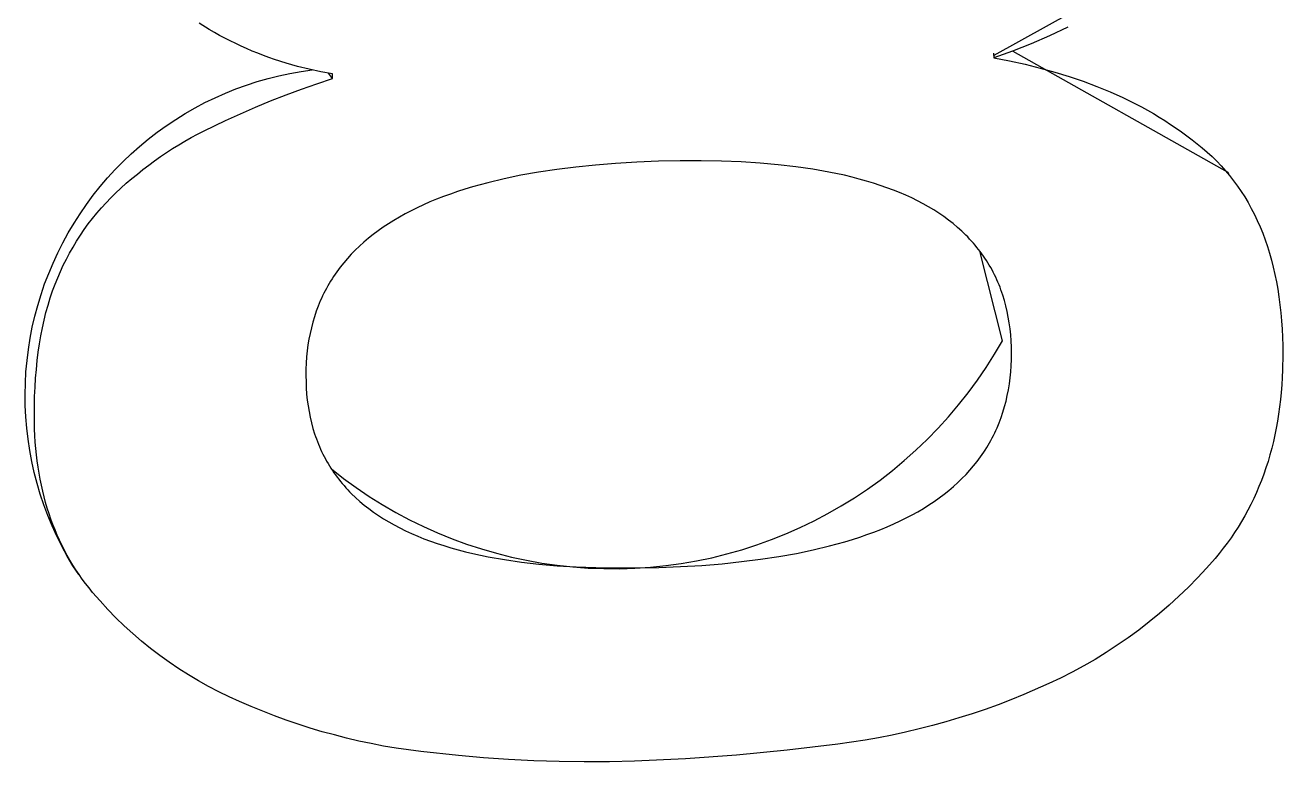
# Model space of a CAD drawing. Header units: millimetres. Extents: x -665 to 1920, y -373 to 1434.
# Drawn here: x 11.213 to 12.742, y 319.517 to 320.412 of the extents above; entities that cross this region are included whole.
import ezdxf

# ---------------------------------------------------------------- set-up
doc = ezdxf.new("R2010")
doc.units = ezdxf.units.MM
doc.header["$MEASUREMENT"] = 0
doc.layers.add('Utwórz2D linie widoczne', color=7, linetype='Continuous', true_color=0x000000)

msp = doc.modelspace()

# ---------------------------------------------------------------- linework, layer by layer
at = {"layer": 'Utwórz2D linie widoczne'}
for p, q in [((12.6006, 320.4918), (12.3905, 320.3752)), ((11.437, 320.4069), (11.4246, 320.4146)), ((12.4805, 320.4094), (12.4585, 320.399)), ((11.4433, 320.4032), (11.437, 320.4069)), ((11.4496, 320.3996), (11.4433, 320.4032)), ((11.4561, 320.3962), (11.4496, 320.3996)), ((11.4626, 320.3928), (11.4561, 320.3962)), ((12.4585, 320.399), (12.4361, 320.3893)), ((11.4692, 320.3896), (11.4626, 320.3928)), ((11.4758, 320.3865), (11.4692, 320.3896)), ((11.4824, 320.3835), (11.4758, 320.3865)), ((11.4892, 320.3806), (11.4824, 320.3835)), ((11.4959, 320.3778), (11.4892, 320.3806)), ((12.4135, 320.3804), (12.3905, 320.3722)), ((12.4361, 320.3893), (12.4135, 320.3804)), ((12.4138, 320.3806), (12.6744, 320.2339)), ((11.5028, 320.3751), (11.4959, 320.3778)), ((11.5096, 320.3726), (11.5028, 320.3751)), ((11.5165, 320.3702), (11.5096, 320.3726)), ((11.5304, 320.3658), (11.5165, 320.3702)), ((11.5444, 320.3618), (11.5304, 320.3658)), ((12.3905, 320.3752), (12.3905, 320.3781)), ((12.3905, 320.3752), (12.3905, 320.3722)), ((12.3905, 320.3722), (12.4098, 320.3686)), ((12.4098, 320.3686), (12.4286, 320.3645)), ((12.4286, 320.3645), (12.447, 320.3599)), ((11.5084, 320.3472), (11.5217, 320.3505)), ((11.5217, 320.3505), (11.5351, 320.3534)), ((11.5351, 320.3534), (11.5486, 320.3558)), ((11.5585, 320.3584), (11.5444, 320.3618)), ((11.5486, 320.3558), (11.5621, 320.3578)), ((11.5727, 320.3554), (11.5585, 320.3584)), ((11.5868, 320.353), (11.5727, 320.3554)), ((11.5868, 320.3471), (11.582, 320.3538)), ((11.5868, 320.3471), (11.5868, 320.353)), ((12.447, 320.3599), (12.4649, 320.355)), ((12.4649, 320.355), (12.4824, 320.3496)), ((12.4824, 320.3496), (12.4994, 320.3439)), ((11.4567, 320.3294), (11.4694, 320.3345)), ((11.4694, 320.3345), (11.4822, 320.3392)), ((11.4822, 320.3392), (11.4953, 320.3434)), ((11.4953, 320.3434), (11.5084, 320.3472)), ((11.5303, 320.3272), (11.549, 320.3342)), ((11.549, 320.3342), (11.5679, 320.3408)), ((11.5679, 320.3408), (11.5868, 320.3471)), ((12.4994, 320.3439), (12.5159, 320.3377)), ((12.5159, 320.3377), (12.532, 320.331)), ((11.4197, 320.3115), (11.4318, 320.3179)), ((11.4318, 320.3179), (11.4442, 320.3238)), ((11.4442, 320.3238), (11.4567, 320.3294)), ((11.4932, 320.3123), (11.5116, 320.3199)), ((11.5116, 320.3199), (11.5303, 320.3272)), ((12.532, 320.331), (12.5476, 320.324)), ((12.5476, 320.324), (12.5628, 320.3165)), ((11.3962, 320.2975), (11.4079, 320.3047)), ((11.4079, 320.3047), (11.4197, 320.3115)), ((11.4566, 320.2961), (11.4748, 320.3043)), ((11.4748, 320.3043), (11.4932, 320.3123)), ((12.5628, 320.3165), (12.5702, 320.3126)), ((12.5702, 320.3126), (12.5775, 320.3086)), ((12.5775, 320.3086), (12.5846, 320.3045)), ((12.5846, 320.3045), (12.5917, 320.3003)), ((11.3737, 320.2819), (11.3848, 320.2899)), ((11.3848, 320.2899), (11.3962, 320.2975)), ((11.4307, 320.2836), (11.4566, 320.2961)), ((12.5917, 320.3003), (12.5986, 320.296)), ((12.5986, 320.296), (12.6055, 320.2915)), ((12.6055, 320.2915), (12.6122, 320.287)), ((12.6122, 320.287), (12.6188, 320.2824)), ((11.3523, 320.2648), (11.3629, 320.2735)), ((11.3629, 320.2735), (11.3737, 320.2819)), ((11.4075, 320.2711), (11.4152, 320.2754)), ((11.4152, 320.2754), (11.4229, 320.2796)), ((11.4229, 320.2796), (11.4307, 320.2836)), ((12.6188, 320.2824), (12.6253, 320.2776)), ((12.6253, 320.2776), (12.6316, 320.2728)), ((12.6316, 320.2728), (12.6379, 320.2678)), ((11.3421, 320.2557), (11.3523, 320.2648)), ((11.3778, 320.2523), (11.3851, 320.2572)), ((11.3851, 320.2572), (11.3925, 320.262)), ((11.3925, 320.262), (11.4, 320.2666)), ((11.4, 320.2666), (11.4075, 320.2711)), ((12.6379, 320.2678), (12.644, 320.2628)), ((12.644, 320.2628), (12.6501, 320.2576)), ((12.6501, 320.2576), (12.6559, 320.2523)), ((11.3226, 320.2365), (11.3322, 320.2462)), ((11.3322, 320.2462), (11.3421, 320.2557)), ((11.3564, 320.2367), (11.3634, 320.2421)), ((11.3634, 320.2421), (11.3705, 320.2473)), ((11.3705, 320.2473), (11.3778, 320.2523)), ((11.9063, 320.2421), (11.8824, 320.2397)), ((11.931, 320.2441), (11.9063, 320.2421)), ((11.9566, 320.2456), (11.931, 320.2441)), ((11.983, 320.2467), (11.9566, 320.2456)), ((12.0094, 320.2472), (11.983, 320.2467)), ((12.0349, 320.2473), (12.0094, 320.2472)), ((12.0596, 320.2469), (12.0349, 320.2473)), ((12.0835, 320.246), (12.0596, 320.2469)), ((12.1065, 320.2445), (12.0835, 320.246)), ((12.1287, 320.2425), (12.1065, 320.2445)), ((12.1501, 320.2401), (12.1287, 320.2425)), ((12.6559, 320.2523), (12.6616, 320.2468)), ((12.6616, 320.2468), (12.667, 320.2411)), ((12.667, 320.2411), (12.6723, 320.2352)), ((11.3045, 320.216), (11.3134, 320.2264)), ((11.3134, 320.2264), (11.3226, 320.2365)), ((11.3361, 320.2199), (11.3428, 320.2256)), ((11.3428, 320.2256), (11.3496, 320.2312)), ((11.3496, 320.2312), (11.3564, 320.2367)), ((11.8158, 320.2296), (11.7953, 320.2254)), ((11.8372, 320.2334), (11.8158, 320.2296)), ((11.8594, 320.2368), (11.8372, 320.2334)), ((11.8824, 320.2397), (11.8594, 320.2368)), ((12.1706, 320.2371), (12.1501, 320.2401)), ((12.1903, 320.2336), (12.1706, 320.2371)), ((12.2092, 320.2296), (12.1903, 320.2336)), ((12.2183, 320.2275), (12.2092, 320.2296)), ((12.2272, 320.2251), (12.2183, 320.2275)), ((12.6723, 320.2352), (12.6773, 320.2292)), ((12.6744, 320.2339), (12.6759, 320.2318)), ((12.6773, 320.2292), (12.6822, 320.223)), ((11.2959, 320.2053), (11.3045, 320.216)), ((11.3232, 320.2081), (11.3296, 320.2141)), ((11.3296, 320.2141), (11.3361, 320.2199)), ((11.7477, 320.2127), (11.7388, 320.2098)), ((11.7568, 320.2155), (11.7477, 320.2127)), ((11.7756, 320.2206), (11.7568, 320.2155)), ((11.7953, 320.2254), (11.7756, 320.2206)), ((12.2359, 320.2227), (12.2272, 320.2251)), ((12.2444, 320.2201), (12.2359, 320.2227)), ((12.2526, 320.2174), (12.2444, 320.2201)), ((12.2607, 320.2146), (12.2526, 320.2174)), ((12.2686, 320.2117), (12.2607, 320.2146)), ((12.2762, 320.2086), (12.2686, 320.2117)), ((12.6822, 320.223), (12.6869, 320.2166)), ((12.6869, 320.2166), (12.6914, 320.21)), ((11.2878, 320.1943), (11.2959, 320.2053)), ((11.3059, 320.19), (11.3115, 320.1962)), ((11.3115, 320.1962), (11.3173, 320.2022)), ((11.3173, 320.2022), (11.3232, 320.2081)), ((11.7053, 320.1972), (11.6974, 320.1938)), ((11.7134, 320.2005), (11.7053, 320.1972)), ((11.7216, 320.2038), (11.7134, 320.2005)), ((11.7301, 320.2069), (11.7216, 320.2038)), ((11.7388, 320.2098), (11.7301, 320.2069)), ((12.2836, 320.2054), (12.2762, 320.2086)), ((12.2909, 320.2021), (12.2836, 320.2054)), ((12.2979, 320.1986), (12.2909, 320.2021)), ((12.3047, 320.195), (12.2979, 320.1986)), ((12.3113, 320.1913), (12.3047, 320.195)), ((12.6914, 320.21), (12.6957, 320.2033)), ((12.6957, 320.2033), (12.6998, 320.1964)), ((12.6998, 320.1964), (12.7037, 320.1893)), ((11.2726, 320.1715), (11.28, 320.183)), ((11.28, 320.183), (11.2878, 320.1943)), ((11.2951, 320.1772), (11.3004, 320.1837)), ((11.3004, 320.1837), (11.3059, 320.19)), ((11.6752, 320.1828), (11.6682, 320.1789)), ((11.6824, 320.1866), (11.6752, 320.1828)), ((11.6898, 320.1902), (11.6824, 320.1866)), ((11.6974, 320.1938), (11.6898, 320.1902)), ((12.3177, 320.1875), (12.3113, 320.1913)), ((12.3239, 320.1835), (12.3177, 320.1875)), ((12.3299, 320.1794), (12.3239, 320.1835)), ((12.7037, 320.1893), (12.7075, 320.1821)), ((12.7075, 320.1821), (12.711, 320.1747)), ((11.2656, 320.1597), (11.2726, 320.1715)), ((11.2851, 320.1637), (11.29, 320.1705)), ((11.29, 320.1705), (11.2951, 320.1772)), ((11.6484, 320.1665), (11.6422, 320.1622)), ((11.6548, 320.1707), (11.6484, 320.1665)), ((11.6614, 320.1749), (11.6548, 320.1707)), ((11.6682, 320.1789), (11.6614, 320.1749)), ((12.3356, 320.1752), (12.3299, 320.1794)), ((12.3412, 320.1709), (12.3356, 320.1752)), ((12.3465, 320.1664), (12.3412, 320.1709)), ((12.3517, 320.1618), (12.3465, 320.1664)), ((12.711, 320.1747), (12.7143, 320.1671)), ((12.7143, 320.1671), (12.7175, 320.1594)), ((11.259, 320.1477), (11.2656, 320.1597)), ((11.2714, 320.1425), (11.2758, 320.1497)), ((11.2758, 320.1497), (11.2803, 320.1567)), ((11.2803, 320.1567), (11.2851, 320.1637)), ((11.6305, 320.1531), (11.625, 320.1484)), ((11.6363, 320.1577), (11.6305, 320.1531)), ((11.6422, 320.1622), (11.6363, 320.1577)), ((12.3566, 320.1571), (12.3517, 320.1618)), ((12.359, 320.1547), (12.3566, 320.1571)), ((12.3613, 320.1522), (12.359, 320.1547)), ((12.3636, 320.1497), (12.3613, 320.1522)), ((12.3658, 320.1472), (12.3636, 320.1497)), ((12.7175, 320.1594), (12.7204, 320.1514)), ((12.7204, 320.1514), (12.7232, 320.1433)), ((11.2471, 320.123), (11.2529, 320.1355)), ((11.2529, 320.1355), (11.259, 320.1477)), ((11.2634, 320.1278), (11.2673, 320.1352)), ((11.2673, 320.1352), (11.2714, 320.1425)), ((11.6145, 320.1387), (11.6096, 320.1337)), ((11.6196, 320.1436), (11.6145, 320.1387)), ((11.625, 320.1484), (11.6196, 320.1436)), ((12.368, 320.1447), (12.3658, 320.1472)), ((12.3701, 320.1421), (12.368, 320.1447)), ((12.3722, 320.1395), (12.3701, 320.1421)), ((12.3742, 320.1369), (12.3722, 320.1395)), ((12.4011, 320.0286), (12.3741, 320.1357)), ((12.3762, 320.1342), (12.3742, 320.1369)), ((12.3781, 320.1315), (12.3762, 320.1342)), ((12.7232, 320.1433), (12.7258, 320.1351)), ((12.7258, 320.1351), (12.7282, 320.1266)), ((11.2418, 320.1104), (11.2471, 320.123)), ((11.2561, 320.1127), (11.2596, 320.1203)), ((11.2596, 320.1203), (11.2634, 320.1278)), ((11.6004, 320.1232), (11.5961, 320.1179)), ((11.6049, 320.1285), (11.6004, 320.1232)), ((11.6096, 320.1337), (11.6049, 320.1285)), ((12.3799, 320.1288), (12.3781, 320.1315)), ((12.3818, 320.126), (12.3799, 320.1288)), ((12.3835, 320.1233), (12.3818, 320.126)), ((12.3852, 320.1204), (12.3835, 320.1233)), ((12.3869, 320.1176), (12.3852, 320.1204)), ((12.7282, 320.1266), (12.7304, 320.118)), ((11.2369, 320.0976), (11.2418, 320.1104)), ((11.2498, 320.0973), (11.2528, 320.105)), ((11.2528, 320.105), (11.2561, 320.1127)), ((11.5863, 320.1039), (11.5845, 320.1011)), ((11.5882, 320.1068), (11.5863, 320.1039)), ((11.592, 320.1124), (11.5882, 320.1068)), ((11.5961, 320.1179), (11.592, 320.1124)), ((12.3885, 320.1147), (12.3869, 320.1176)), ((12.39, 320.1118), (12.3885, 320.1147)), ((12.3915, 320.1088), (12.39, 320.1118)), ((12.393, 320.1058), (12.3915, 320.1088)), ((12.3943, 320.1028), (12.393, 320.1058)), ((12.7304, 320.118), (12.7324, 320.1092)), ((12.7324, 320.1092), (12.7342, 320.1003)), ((11.2325, 320.0847), (11.2369, 320.0976)), ((11.2437, 320.0806), (11.2466, 320.0891)), ((11.2466, 320.0891), (11.2498, 320.0973)), ((11.5778, 320.0893), (11.5763, 320.0863)), ((11.5794, 320.0923), (11.5778, 320.0893)), ((11.5811, 320.0952), (11.5794, 320.0923)), ((11.5828, 320.0982), (11.5811, 320.0952)), ((11.5845, 320.1011), (11.5828, 320.0982)), ((12.3957, 320.0998), (12.3943, 320.1028)), ((12.397, 320.0967), (12.3957, 320.0998)), ((12.3982, 320.0936), (12.397, 320.0967)), ((12.3994, 320.0904), (12.3982, 320.0936)), ((12.4005, 320.0873), (12.3994, 320.0904)), ((12.7342, 320.1003), (12.7358, 320.0911)), ((12.7358, 320.0911), (12.7373, 320.0818)), ((11.2285, 320.0716), (11.2325, 320.0847)), ((11.241, 320.0719), (11.2437, 320.0806)), ((11.572, 320.077), (11.5694, 320.0708)), ((11.5734, 320.0801), (11.572, 320.077)), ((11.5748, 320.0832), (11.5734, 320.0801)), ((11.5763, 320.0863), (11.5748, 320.0832)), ((12.4016, 320.0841), (12.4005, 320.0873)), ((12.4036, 320.0776), (12.4016, 320.0841)), ((12.4054, 320.0709), (12.4036, 320.0776)), ((12.7373, 320.0818), (12.7385, 320.0724)), ((11.2219, 320.045), (11.225, 320.0584)), ((11.225, 320.0584), (11.2285, 320.0716)), ((11.2362, 320.0538), (11.2385, 320.063)), ((11.2385, 320.063), (11.241, 320.0719)), ((11.5648, 320.0578), (11.5628, 320.0512)), ((11.567, 320.0644), (11.5648, 320.0578)), ((11.5694, 320.0708), (11.567, 320.0644)), ((12.407, 320.0642), (12.4054, 320.0709)), ((12.4083, 320.0573), (12.407, 320.0642)), ((12.7385, 320.0724), (12.7396, 320.0627)), ((12.7396, 320.0627), (12.7404, 320.0529)), ((11.2193, 320.0316), (11.2219, 320.045)), ((11.2323, 320.0348), (11.2342, 320.0444)), ((11.2342, 320.0444), (11.2362, 320.0538)), ((11.5611, 320.0445), (11.5595, 320.0376)), ((11.5628, 320.0512), (11.5611, 320.0445)), ((12.4095, 320.0503), (12.4083, 320.0573)), ((12.4104, 320.0431), (12.4095, 320.0503)), ((12.4112, 320.0359), (12.4104, 320.0431)), ((12.7404, 320.0529), (12.7411, 320.0429)), ((12.7411, 320.0429), (12.7416, 320.0328)), ((11.2172, 320.0181), (11.2193, 320.0316)), ((11.2306, 320.0249), (11.2323, 320.0348)), ((11.5582, 320.0306), (11.557, 320.0236)), ((11.5595, 320.0376), (11.5582, 320.0306)), ((12.3915, 320.0123), (12.4011, 320.0286)), ((12.4117, 320.0285), (12.4112, 320.0359)), ((12.412, 320.021), (12.4117, 320.0285)), ((12.7416, 320.0328), (12.7419, 320.0225)), ((11.2155, 320.0045), (11.2172, 320.0181)), ((11.2278, 320.0045), (11.2291, 320.0148)), ((11.2291, 320.0148), (11.2306, 320.0249)), ((11.5561, 320.0164), (11.5554, 320.009)), ((11.557, 320.0236), (11.5561, 320.0164)), ((12.3814, 319.9963), (12.3915, 320.0123)), ((12.4122, 320.0133), (12.412, 320.021)), ((12.4121, 320.0057), (12.4122, 320.0133)), ((12.742, 320.012), (12.7417, 319.9932)), ((12.7419, 320.0225), (12.742, 320.012)), ((11.2142, 319.9908), (11.2155, 320.0045)), ((11.2268, 319.9939), (11.2278, 320.0045)), ((11.5548, 320.0016), (11.5545, 319.9941)), ((11.5554, 320.009), (11.5548, 320.0016)), ((12.3708, 319.9807), (12.3814, 319.9963)), ((12.4112, 319.9907), (12.4118, 319.9981)), ((12.4118, 319.9981), (12.4121, 320.0057)), ((11.2135, 319.9772), (11.2142, 319.9908)), ((11.2252, 319.9721), (11.2259, 319.9831)), ((11.2259, 319.9831), (11.2268, 319.9939)), ((11.5545, 319.9941), (11.5544, 319.9864)), ((11.5544, 319.9864), (11.5546, 319.9788)), ((12.4096, 319.9762), (12.4105, 319.9834)), ((12.4105, 319.9834), (12.4112, 319.9907)), ((12.7413, 319.984), (12.7408, 319.9749)), ((12.7417, 319.9932), (12.7413, 319.984)), ((11.2132, 319.9635), (11.2135, 319.9772)), ((11.2247, 319.9608), (11.2252, 319.9721)), ((11.5546, 319.9788), (11.5549, 319.9713)), ((11.5549, 319.9713), (11.5554, 319.9639)), ((12.3596, 319.9655), (12.3708, 319.9807)), ((12.4071, 319.9622), (12.4084, 319.9692)), ((12.4084, 319.9692), (12.4096, 319.9762)), ((12.7401, 319.9659), (12.7392, 319.9571)), ((12.7408, 319.9749), (12.7401, 319.9659)), ((11.2134, 319.9498), (11.2132, 319.9635)), ((11.2244, 319.9375), (11.2247, 319.9608)), ((11.5554, 319.9639), (11.5562, 319.9566)), ((11.5562, 319.9566), (11.5571, 319.9495)), ((12.3356, 319.9362), (12.3479, 319.9506)), ((12.3479, 319.9506), (12.3596, 319.9655)), ((12.4038, 319.9486), (12.4055, 319.9553)), ((12.4055, 319.9553), (12.4071, 319.9622)), ((12.7392, 319.9571), (12.7381, 319.9483)), ((11.214, 319.9361), (11.2134, 319.9498)), ((11.2152, 319.9225), (11.214, 319.9361)), ((11.2247, 319.9214), (11.2244, 319.9375)), ((11.5571, 319.9495), (11.5583, 319.9425)), ((11.5583, 319.9425), (11.5596, 319.9356)), ((11.5596, 319.9356), (11.5612, 319.9289)), ((12.3229, 319.9223), (12.3356, 319.9362)), ((12.3972, 319.9291), (12.3996, 319.9355)), ((12.3996, 319.9355), (12.4018, 319.942)), ((12.4018, 319.942), (12.4038, 319.9486)), ((12.7369, 319.9396), (12.7356, 319.9311)), ((12.7381, 319.9483), (12.7369, 319.9396)), ((11.2168, 319.9089), (11.2152, 319.9225)), ((11.225, 319.9134), (11.2247, 319.9214)), ((11.5612, 319.9289), (11.563, 319.9222)), ((11.563, 319.9222), (11.565, 319.9157)), ((12.3097, 319.9087), (12.3229, 319.9223)), ((12.3918, 319.9166), (12.3932, 319.9197)), ((12.3932, 319.9197), (12.3946, 319.9228)), ((12.3946, 319.9228), (12.3972, 319.9291)), ((12.734, 319.9226), (12.7324, 319.9143)), ((12.7356, 319.9311), (12.734, 319.9226)), ((11.2188, 319.8954), (11.2168, 319.9089)), ((11.2255, 319.9056), (11.225, 319.9134)), ((11.2262, 319.8978), (11.2255, 319.9056)), ((11.565, 319.9157), (11.5661, 319.9125)), ((11.5661, 319.9125), (11.5672, 319.9094)), ((11.5672, 319.9094), (11.5684, 319.9062)), ((11.5684, 319.9062), (11.5696, 319.9031)), ((12.296, 319.8957), (12.3097, 319.9087)), ((12.3838, 319.9017), (12.3855, 319.9046)), ((12.3855, 319.9046), (12.3871, 319.9076)), ((12.3871, 319.9076), (12.3887, 319.9106)), ((12.3887, 319.9106), (12.3903, 319.9136)), ((12.3903, 319.9136), (12.3918, 319.9166)), ((12.7305, 319.9061), (12.7285, 319.898)), ((12.7324, 319.9143), (12.7305, 319.9061)), ((11.2213, 319.8819), (11.2188, 319.8954)), ((11.2269, 319.8902), (11.2262, 319.8978)), ((11.2278, 319.8826), (11.2269, 319.8902)), ((11.5696, 319.9031), (11.5709, 319.9001)), ((11.5709, 319.9001), (11.5723, 319.897)), ((11.5723, 319.897), (11.5736, 319.894)), ((11.5736, 319.894), (11.5751, 319.891)), ((11.5751, 319.891), (11.5766, 319.8881)), ((12.2819, 319.8831), (12.296, 319.8957)), ((12.3745, 319.8875), (12.3784, 319.8931)), ((12.3784, 319.8931), (12.3802, 319.8959)), ((12.3802, 319.8959), (12.382, 319.8988)), ((12.382, 319.8988), (12.3838, 319.9017)), ((12.7263, 319.8899), (12.724, 319.882)), ((12.7285, 319.898), (12.7263, 319.8899)), ((11.2243, 319.8685), (11.2213, 319.8819)), ((11.2289, 319.8751), (11.2278, 319.8826)), ((11.2301, 319.8677), (11.2289, 319.8751)), ((11.5766, 319.8881), (11.5781, 319.8852)), ((11.5781, 319.8852), (11.5797, 319.8823)), ((11.5797, 319.8823), (11.5814, 319.8794)), ((11.5814, 319.8794), (11.5831, 319.8766)), ((11.5831, 319.8766), (11.5848, 319.8738)), ((12.2674, 319.871), (12.2819, 319.8831)), ((12.3617, 319.8714), (12.3661, 319.8766)), ((12.3661, 319.8766), (12.3704, 319.882)), ((12.3704, 319.882), (12.3745, 319.8875)), ((12.7215, 319.8742), (12.7188, 319.8666)), ((12.724, 319.882), (12.7215, 319.8742)), ((11.2278, 319.8553), (11.2243, 319.8685)), ((11.2314, 319.8604), (11.2301, 319.8677)), ((11.2329, 319.8532), (11.2314, 319.8604)), ((11.5848, 319.8738), (11.5866, 319.871)), ((11.5855, 319.873), (11.6003, 319.8614)), ((11.5866, 319.871), (11.5885, 319.8683)), ((11.5885, 319.8683), (11.5904, 319.8656)), ((11.5904, 319.8656), (11.5924, 319.863)), ((11.5924, 319.863), (11.5944, 319.8603)), ((11.5944, 319.8603), (11.5965, 319.8577)), ((11.6003, 319.8614), (11.6156, 319.8502)), ((12.2371, 319.8484), (12.2524, 319.8594)), ((12.2524, 319.8594), (12.2674, 319.871)), ((12.3469, 319.8563), (12.352, 319.8612)), ((12.352, 319.8612), (12.3569, 319.8662)), ((12.3569, 319.8662), (12.3617, 319.8714)), ((12.716, 319.859), (12.713, 319.8515)), ((12.7188, 319.8666), (12.716, 319.859)), ((11.2316, 319.8422), (11.2278, 319.8553)), ((11.2345, 319.8461), (11.2329, 319.8532)), ((11.2362, 319.8391), (11.2345, 319.8461)), ((11.5965, 319.8577), (11.5986, 319.8552)), ((11.5986, 319.8552), (11.6008, 319.8526)), ((11.6008, 319.8526), (11.603, 319.8501)), ((11.603, 319.8501), (11.6053, 319.8477)), ((11.6053, 319.8477), (11.6076, 319.8452)), ((11.6076, 319.8452), (11.61, 319.8428)), ((11.6156, 319.8502), (11.6313, 319.8396)), ((12.2214, 319.8379), (12.2371, 319.8484)), ((12.3303, 319.8422), (12.336, 319.8468)), ((12.336, 319.8468), (12.3416, 319.8515)), ((12.3416, 319.8515), (12.3469, 319.8563)), ((12.7099, 319.8442), (12.7066, 319.8369)), ((12.713, 319.8515), (12.7099, 319.8442)), ((11.236, 319.8292), (11.2316, 319.8422)), ((11.2408, 319.8163), (11.236, 319.8292)), ((11.2381, 319.8321), (11.2362, 319.8391)), ((11.2401, 319.8253), (11.2381, 319.8321)), ((11.61, 319.8428), (11.6149, 319.8381)), ((11.6149, 319.8381), (11.6201, 319.8335)), ((11.6201, 319.8335), (11.6254, 319.829)), ((11.6254, 319.829), (11.631, 319.8247)), ((11.6313, 319.8396), (11.6473, 319.8296)), ((11.6473, 319.8296), (11.6637, 319.8201)), ((12.2053, 319.828), (12.2214, 319.8379)), ((12.3052, 319.825), (12.3118, 319.8292)), ((12.3118, 319.8292), (12.3181, 319.8334)), ((12.3181, 319.8334), (12.3243, 319.8378)), ((12.3243, 319.8378), (12.3303, 319.8422)), ((12.7031, 319.8298), (12.6995, 319.8227)), ((12.7066, 319.8369), (12.7031, 319.8298)), ((11.2422, 319.8185), (11.2401, 319.8253)), ((11.246, 319.8037), (11.2408, 319.8163)), ((11.2445, 319.8119), (11.2422, 319.8185)), ((11.631, 319.8247), (11.6367, 319.8205)), ((11.6367, 319.8205), (11.6427, 319.8164)), ((11.6427, 319.8164), (11.6489, 319.8124)), ((11.6637, 319.8201), (11.6803, 319.8112)), ((12.1721, 319.8098), (12.1889, 319.8186)), ((12.1889, 319.8186), (12.2053, 319.828)), ((12.2767, 319.8097), (12.2841, 319.8134)), ((12.2841, 319.8134), (12.2914, 319.8171)), ((12.2914, 319.8171), (12.2984, 319.821)), ((12.2984, 319.821), (12.3052, 319.825)), ((12.6957, 319.8158), (12.6918, 319.809)), ((12.6995, 319.8227), (12.6957, 319.8158)), ((11.2469, 319.8053), (11.2445, 319.8119)), ((11.2516, 319.7912), (11.246, 319.8037)), ((11.2495, 319.7988), (11.2469, 319.8053)), ((11.2522, 319.7924), (11.2495, 319.7988)), ((11.6489, 319.8124), (11.6553, 319.8086)), ((11.6553, 319.8086), (11.6619, 319.8049)), ((11.6619, 319.8049), (11.6687, 319.8013)), ((11.6687, 319.8013), (11.6757, 319.7978)), ((11.6757, 319.7978), (11.6829, 319.7945)), ((11.6803, 319.8112), (11.6973, 319.8029)), ((11.6973, 319.8029), (11.7146, 319.7952)), ((12.1378, 319.794), (12.1551, 319.8016)), ((12.1551, 319.8016), (12.1721, 319.8098)), ((12.2449, 319.7962), (12.2532, 319.7994)), ((12.2532, 319.7994), (12.2612, 319.8027)), ((12.2612, 319.8027), (12.2691, 319.8061)), ((12.2691, 319.8061), (12.2767, 319.8097)), ((12.6877, 319.8022), (12.6834, 319.7956)), ((12.6918, 319.809), (12.6877, 319.8022)), ((11.2577, 319.779), (11.2516, 319.7912)), ((11.255, 319.7862), (11.2522, 319.7924)), ((11.258, 319.78), (11.255, 319.7862)), ((11.6829, 319.7945), (11.6904, 319.7913)), ((11.6904, 319.7913), (11.698, 319.7882)), ((11.698, 319.7882), (11.7059, 319.7853)), ((11.7059, 319.7853), (11.7139, 319.7825)), ((11.7139, 319.7825), (11.7222, 319.7798)), ((11.7146, 319.7952), (11.7321, 319.7881)), ((11.7321, 319.7881), (11.7498, 319.7816)), ((12.1025, 319.7806), (12.1203, 319.787)), ((12.1203, 319.787), (12.1378, 319.794)), ((12.1909, 319.7793), (12.2097, 319.7845)), ((12.2097, 319.7845), (12.2188, 319.7872)), ((12.2188, 319.7872), (12.2277, 319.7901)), ((12.2277, 319.7901), (12.2364, 319.7931)), ((12.2364, 319.7931), (12.2449, 319.7962)), ((12.6744, 319.7827), (12.6696, 319.7765)), ((12.679, 319.7891), (12.6744, 319.7827)), ((12.6834, 319.7956), (12.679, 319.7891)), ((11.2642, 319.7669), (11.2577, 319.779)), ((11.2611, 319.7738), (11.258, 319.78)), ((11.2643, 319.7678), (11.2611, 319.7738)), ((11.2711, 319.7551), (11.2642, 319.7669)), ((11.2677, 319.7619), (11.2643, 319.7678)), ((11.7222, 319.7798), (11.7307, 319.7772)), ((11.7307, 319.7772), (11.7394, 319.7748)), ((11.7394, 319.7748), (11.7483, 319.7724)), ((11.7483, 319.7724), (11.7574, 319.7703)), ((11.7498, 319.7816), (11.7678, 319.7757)), ((11.7574, 319.7703), (11.7762, 319.7663)), ((11.7678, 319.7757), (11.786, 319.7705)), ((11.786, 319.7705), (11.8043, 319.7659)), ((12.0479, 319.7651), (12.0663, 319.7696)), ((12.0663, 319.7696), (12.0845, 319.7748)), ((12.0845, 319.7748), (12.1025, 319.7806)), ((12.1294, 319.7665), (12.1507, 319.7703)), ((12.1507, 319.7703), (12.1712, 319.7746)), ((12.1712, 319.7746), (12.1909, 319.7793)), ((12.6647, 319.7703), (12.6596, 319.7642)), ((12.6696, 319.7765), (12.6647, 319.7703)), ((11.2712, 319.7561), (11.2677, 319.7619)), ((11.2786, 319.7446), (11.2711, 319.7551)), ((11.2749, 319.7503), (11.2712, 319.7561)), ((11.7762, 319.7663), (11.7959, 319.7628)), ((11.7959, 319.7628), (11.8165, 319.7598)), ((11.8043, 319.7659), (11.8228, 319.7619)), ((11.8165, 319.7598), (11.8378, 319.7574)), ((11.8228, 319.7619), (11.8414, 319.7586)), ((11.8378, 319.7574), (11.86, 319.7554)), ((11.8414, 319.7586), (11.8601, 319.7559)), ((11.86, 319.7554), (11.8831, 319.754)), ((11.8601, 319.7559), (11.8789, 319.7539)), ((11.8789, 319.7539), (11.8977, 319.7525)), ((11.8831, 319.754), (11.907, 319.753)), ((11.8977, 319.7525), (11.9166, 319.7518)), ((11.907, 319.753), (11.9317, 319.7526)), ((11.9166, 319.7518), (11.9355, 319.7517)), ((11.9317, 319.7526), (11.9572, 319.7527)), ((11.9355, 319.7517), (11.9544, 319.7523)), ((11.9544, 319.7523), (11.9733, 319.7536)), ((11.9572, 319.7527), (11.9836, 319.7533)), ((11.9733, 319.7536), (11.9921, 319.7555)), ((11.9836, 319.7533), (12.01, 319.7543)), ((11.9921, 319.7555), (12.0108, 319.7581)), ((12.01, 319.7543), (12.0356, 319.7558)), ((12.0108, 319.7581), (12.0294, 319.7613)), ((12.0294, 319.7613), (12.0479, 319.7651)), ((12.0356, 319.7558), (12.0603, 319.7578)), ((12.0603, 319.7578), (12.0841, 319.7603)), ((12.0841, 319.7603), (12.1072, 319.7632)), ((12.1072, 319.7632), (12.1294, 319.7665)), ((12.6491, 319.7523), (12.6383, 319.7407)), ((12.6596, 319.7642), (12.6491, 319.7523)), ((11.2787, 319.7447), (11.2749, 319.7503)), ((11.2826, 319.7391), (11.2787, 319.7447)), ((11.2867, 319.7336), (11.2826, 319.7391)), ((12.6383, 319.7407), (12.6272, 319.7294)), ((11.2909, 319.7283), (11.2867, 319.7336)), ((11.2952, 319.723), (11.2909, 319.7283)), ((11.3044, 319.7125), (11.2952, 319.723)), ((12.6272, 319.7294), (12.6157, 319.7183)), ((11.3138, 319.7022), (11.3044, 319.7125)), ((12.604, 319.7075), (12.5919, 319.6971)), ((12.6157, 319.7183), (12.604, 319.7075)), ((11.3236, 319.6922), (11.3138, 319.7022)), ((11.3337, 319.6824), (11.3236, 319.6922)), ((12.5919, 319.6971), (12.5795, 319.687)), ((11.3441, 319.673), (11.3337, 319.6824)), ((12.5669, 319.6772), (12.554, 319.6677)), ((12.5795, 319.687), (12.5669, 319.6772)), ((11.3548, 319.6638), (11.3441, 319.673)), ((11.3657, 319.6549), (11.3548, 319.6638)), ((12.554, 319.6677), (12.5408, 319.6587)), ((11.3769, 319.6463), (11.3657, 319.6549)), ((11.3884, 319.6381), (11.3769, 319.6463)), ((12.5274, 319.6499), (12.5138, 319.6416)), ((12.5408, 319.6587), (12.5274, 319.6499)), ((11.4, 319.6302), (11.3884, 319.6381)), ((11.4119, 319.6227), (11.4, 319.6302)), ((12.5, 319.6337), (12.486, 319.6261)), ((12.5138, 319.6416), (12.5, 319.6337)), ((11.424, 319.6155), (11.4119, 319.6227)), ((11.4362, 319.6086), (11.424, 319.6155)), ((12.4719, 319.6189), (12.4575, 319.6122)), ((12.486, 319.6261), (12.4719, 319.6189)), ((11.4487, 319.6022), (11.4362, 319.6086)), ((11.4612, 319.5961), (11.4487, 319.6022)), ((12.427, 319.5988), (12.4115, 319.5925)), ((12.4575, 319.6122), (12.427, 319.5988)), ((11.4739, 319.5903), (11.4612, 319.5961)), ((11.4879, 319.5843), (11.4739, 319.5903)), ((11.502, 319.5785), (11.4879, 319.5843)), ((12.3959, 319.5865), (12.3801, 319.5808)), ((12.4115, 319.5925), (12.3959, 319.5865)), ((11.5163, 319.573), (11.502, 319.5785)), ((11.5306, 319.5677), (11.5163, 319.573)), ((12.3483, 319.5704), (12.3322, 319.5656)), ((12.3643, 319.5755), (12.3483, 319.5704)), ((12.3801, 319.5808), (12.3643, 319.5755)), ((11.5451, 319.5628), (11.5306, 319.5677)), ((11.5597, 319.5581), (11.5451, 319.5628)), ((11.5744, 319.5537), (11.5597, 319.5581)), ((11.5892, 319.5497), (11.5744, 319.5537)), ((12.2835, 319.5532), (12.2672, 319.5496)), ((12.2998, 319.557), (12.2835, 319.5532)), ((12.3161, 319.5611), (12.2998, 319.557)), ((12.3322, 319.5656), (12.3161, 319.5611)), ((11.604, 319.5459), (11.5892, 319.5497)), ((11.6189, 319.5424), (11.604, 319.5459)), ((11.6339, 319.5392), (11.6189, 319.5424)), ((11.6489, 319.5363), (11.6339, 319.5392)), ((12.2012, 319.5387), (12.1396, 319.5313)), ((12.2178, 319.541), (12.2012, 319.5387)), ((12.2343, 319.5435), (12.2178, 319.541)), ((12.2507, 319.5464), (12.2343, 319.5435)), ((12.2672, 319.5496), (12.2507, 319.5464)), ((11.664, 319.5338), (11.6489, 319.5363)), ((11.6791, 319.5315), (11.664, 319.5338)), ((11.6943, 319.5295), (11.6791, 319.5315)), ((11.7398, 319.5247), (11.6943, 319.5295)), ((11.7704, 319.5221), (11.7398, 319.5247)), ((12.0779, 319.5253), (12.016, 319.5208)), ((12.1396, 319.5313), (12.0779, 319.5253)), ((11.8009, 319.5201), (11.7704, 319.5221)), ((11.8315, 319.5185), (11.8009, 319.5201)), ((11.8622, 319.5175), (11.8315, 319.5185)), ((11.8928, 319.5171), (11.8622, 319.5175)), ((11.9234, 319.5172), (11.8928, 319.5171)), ((11.954, 319.5178), (11.9234, 319.5172)), ((12.016, 319.5208), (11.954, 319.5178))]:
    msp.add_line(p, q, dxfattribs=at)

doc.saveas('drawing.dxf')
